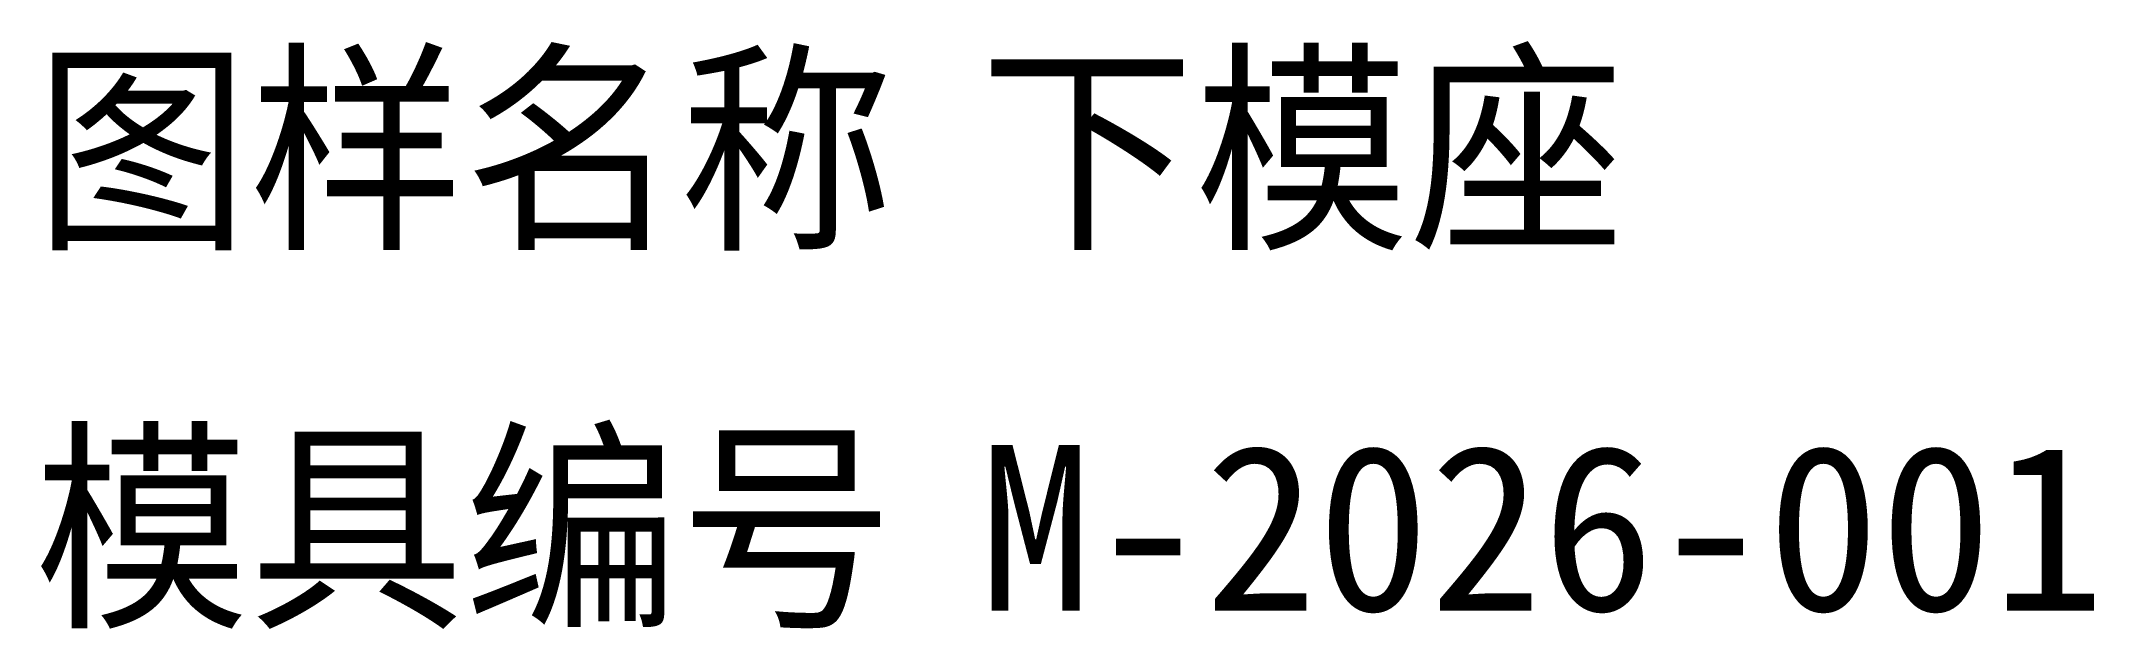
# Model space of a CAD drawing. Header units: millimetres. Extents: x 10.1 to 53.6, y 111.6 to 124.
import ezdxf

# ---------------------------------------------------------------- set-up
doc = ezdxf.new("R2010")
doc.units = ezdxf.units.MM

# ---------------------------------------------------------------- blocks, each defined once
blk = doc.blocks.new('TITLEBLOCK')
for s, p in [('图样名称', (0, 20)), ('模具编号', (0, 12))]:
    blk.add_text(s, height=3.5).set_placement(p)
for tag, p in [('NAME', (20, 20)), ('CODE', (20, 12))]:
    blk.add_attdef(tag, p, '', height=3.5)

msp = doc.modelspace()

# ---------------------------------------------------------------- block references
msp.add_blockref('TITLEBLOCK', (10, 100)).add_auto_attribs({'NAME': '下模座', 'CODE': 'M-2026-001'})

doc.saveas('drawing.dxf')
